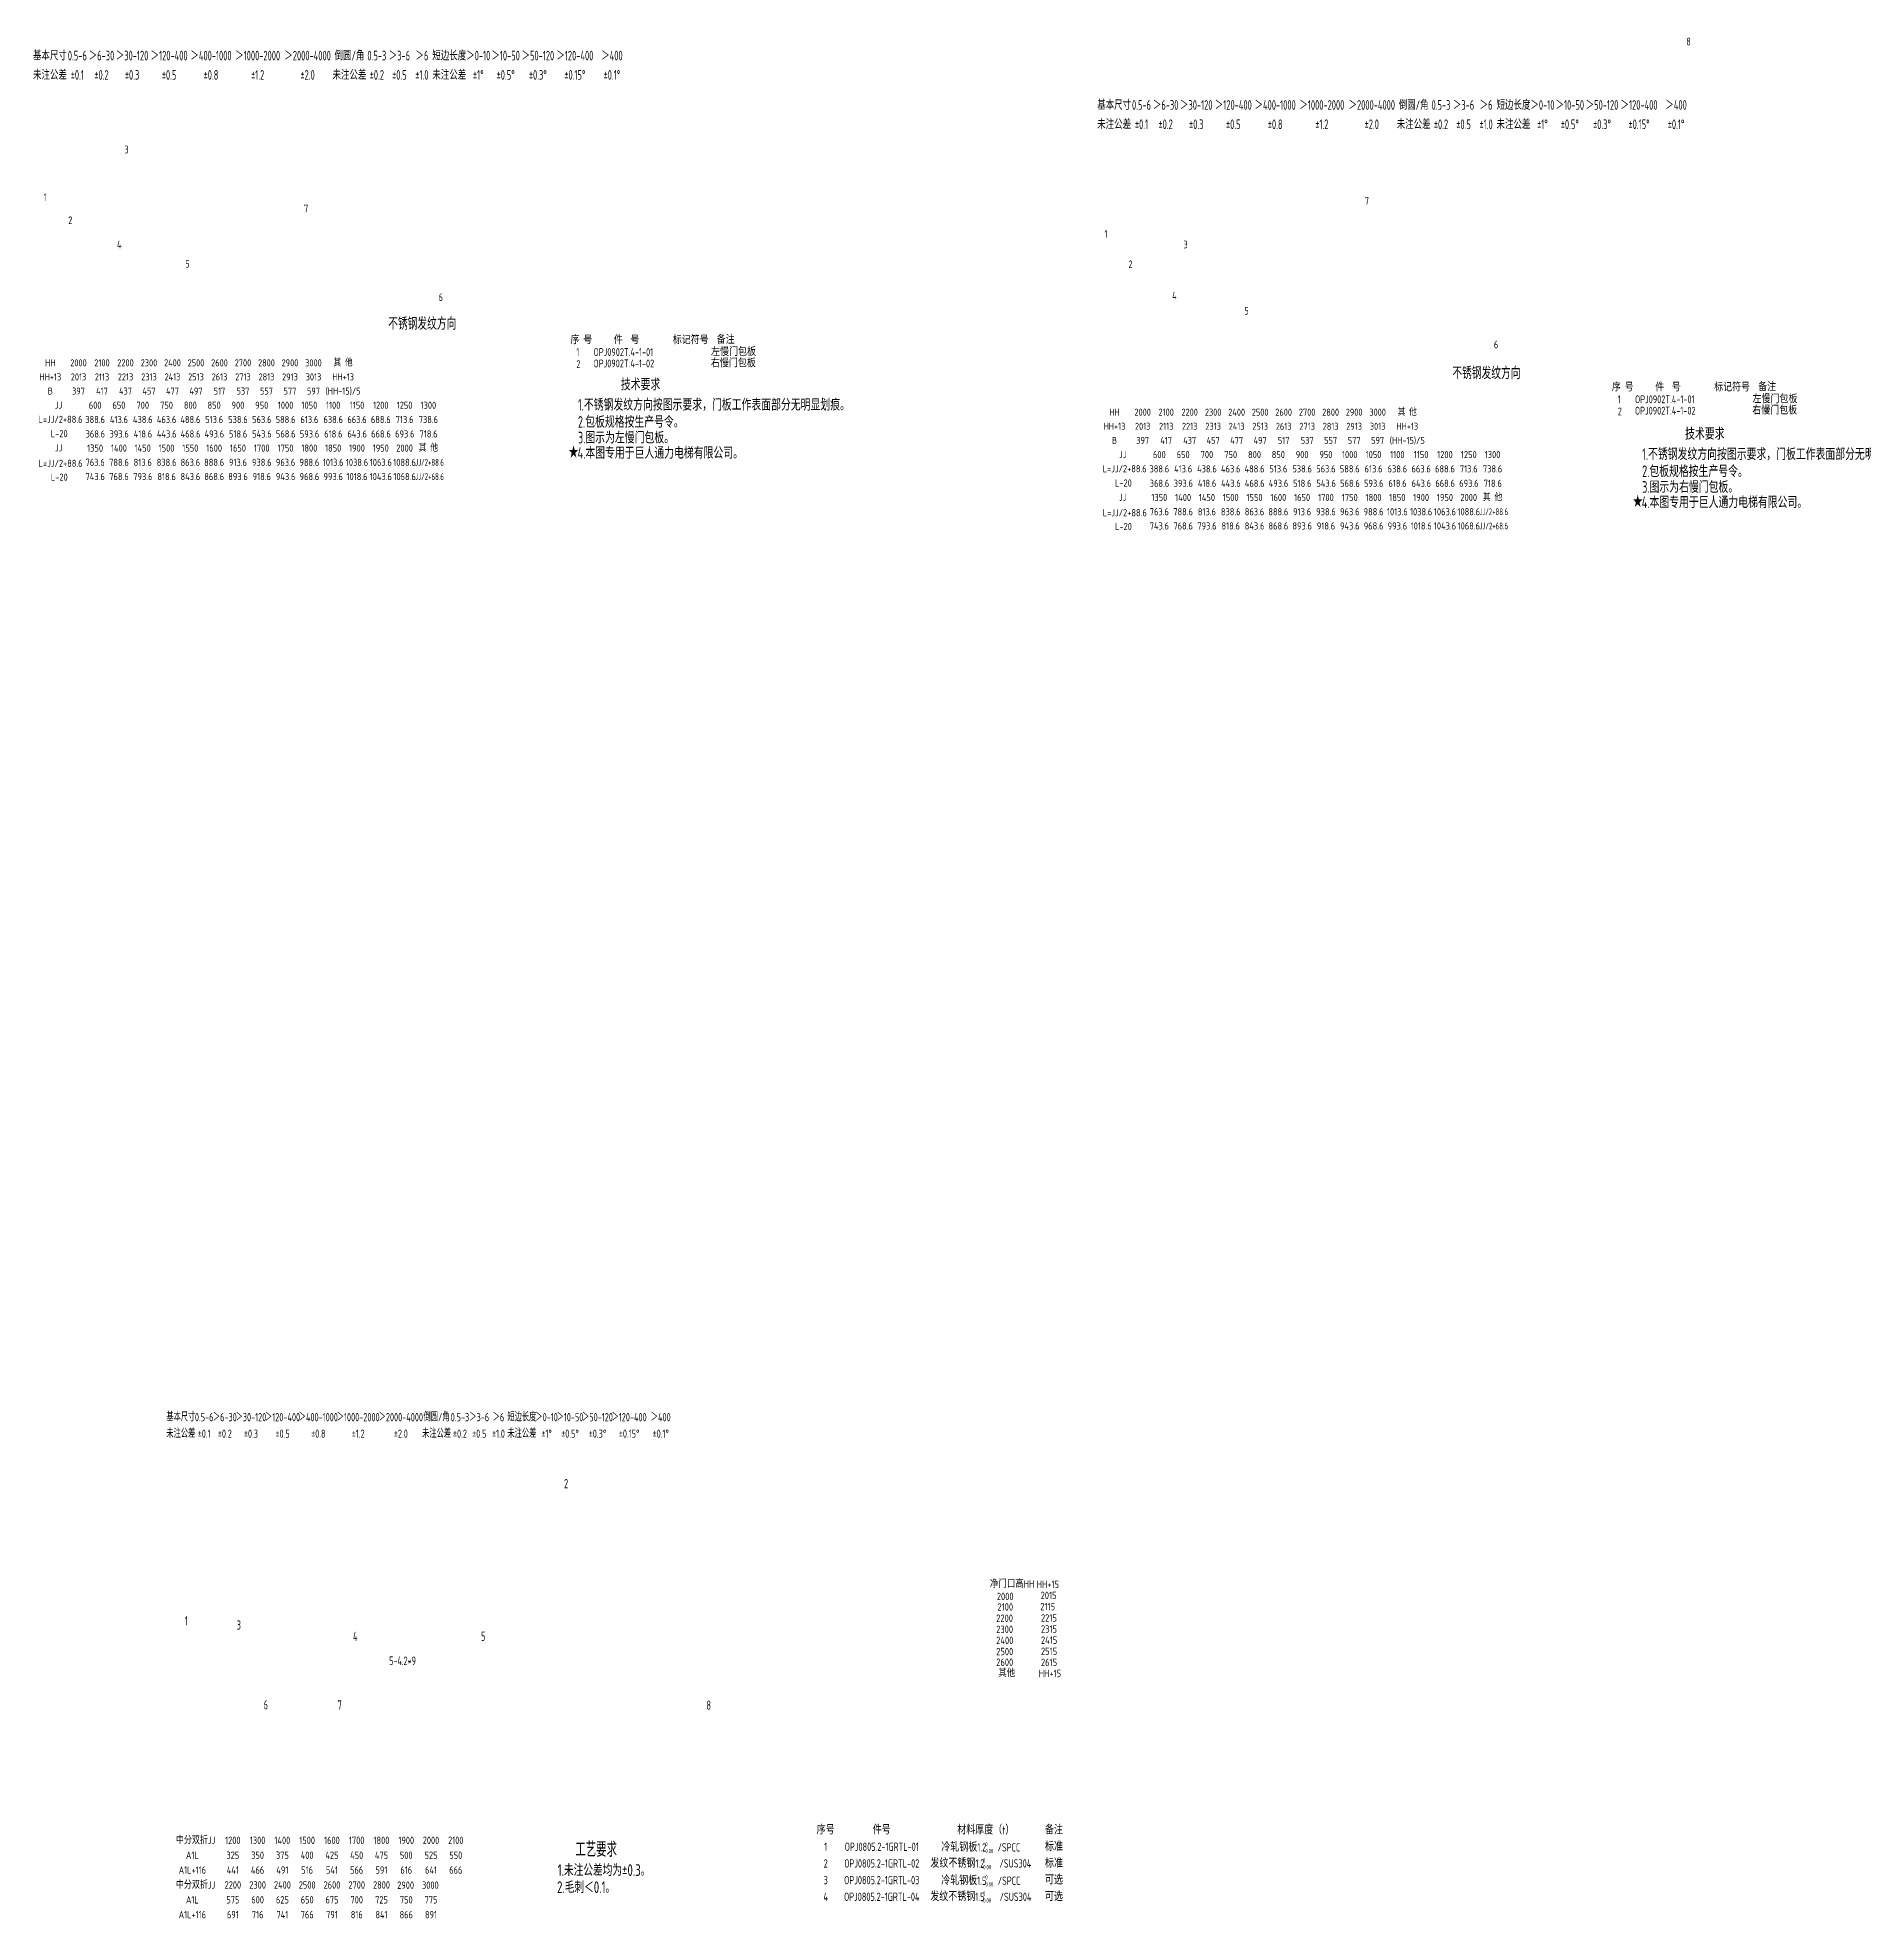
# Model space of a CAD drawing. Header units: inches. Extents: x 14216 to 120088, y -29410 to 23559.
# Drawn here: x 113287 to 119205, y 8305 to 14399 of the extents above; entities that cross this region are included whole.
import ezdxf
from ezdxf.enums import TextEntityAlignment as Align

# ---------------------------------------------------------------- set-up
doc = ezdxf.new("R2010")
doc.units = ezdxf.units.IN
doc.header["$LTSCALE"] = 0.3
doc.header["$MEASUREMENT"] = 0
for name, color, linetype in [('2', 2, 'Continuous'), ('2细实线', 2, 'Continuous'), ('7', 4, 'Continuous')]:
    doc.layers.add(name, color=color, linetype=linetype)
doc.layers.add('粗实线', color=7, linetype='Continuous', lineweight=30)
doc.styles.add('HZ', font='isocp2.shx', dxfattribs={"width": 0.7, "bigfont": 'hztxt.shx'})

msp = doc.modelspace()

# ---------------------------------------------------------------- texts
at = {"layer": '2', "color": 4, "style": 'HZ', "width": 0.7}
for s, height, p in [('8', 25, (118628.221, 14373.705)), ('3', 25, (113568.517, 14023.71)), ('1', 25, (113306.813, 13869.146)), ('7', 25, (114150.308, 13832.88)), ('7', 25, (117586.759, 13857.321)), ('2', 25, (113386.33, 13794.521)), ('1', 25, (116743.272, 13750.048)), ('4', 25, (113544.318, 13716.174)), ('3', 25, (116999.445, 13716.217)), ('5', 25, (113765.665, 13653.678)), ('2', 25, (116821.122, 13651.943)), ('6', 25, (114586.318, 13545.225)), ('4', 25, (116962.629, 13550.632)), ('5', 25, (117196.592, 13501.482)), ('6', 25, (118005.014, 13391.771)), ('2', 30, (114992.654, 9698.908)), ('1', 30, (113764.169, 9254.807)), ('3', 30, (113932.343, 9240.88)), ('4', 30, (114309.035, 9204.077)), ('5', 30, (114723.962, 9204.547)), ('6', 30, (114019.503, 8982.299)), ('7', 30, (114259.108, 8981.909)), ('8', 30, (115453.863, 8981.199))]:
    msp.add_text(s, height=height, dxfattribs=at).set_placement(p)
at = {"layer": '2', "color": 6, "style": 'HZ'}
for s, height, width, p in [('不锈钢发纹方向', 40, 0.75, (114423.117, 13452.1)), ('技术要求', 38, 0.7, (115176.853, 13255.971)), ('不锈钢发纹方向', 40, 0.75, (117870.606, 13292.165)), ('1.不锈钢发纹方向按图示要求，门板工作表面部分无明显划痕。', 38, 0.7, (115037.923, 13190.283)), ('2.包板规格按生产号令。', 38, 0.7, (115037.689, 13134.713)), ('3.图示为左慢门包板。', 38, 0.7, (115037.874, 13083.851)), ('技术要求', 38, 0.7, (118624.342, 13096.036)), ('4.本图专用于巨人通力电梯有限公司。', 38, 0.7, (115036.638, 13034.353)), ('1.不锈钢发纹方向按图示要求，门板工作表面部分无明显划痕。', 38, 0.7, (118485.412, 13030.348)), ('2.包板规格按生产号令。', 38, 0.7, (118485.178, 12974.778)), ('3.图示为右慢门包板。', 38, 0.7, (118485.363, 12923.916)), ('4.本图专用于巨人通力电梯有限公司。', 38, 0.7, (118484.127, 12874.418)), ('1.未注公差均为±0.3。', 38, 0.75, (114972.127, 8442.866)), ('2.毛刺＜0.1。', 38, 0.75, (114969.981, 8387.471))]:
    msp.add_text(s, height=height, dxfattribs=dict(at, width=width)).set_placement(p)
at = {"layer": '2', "style": 'HZ'}
for s, height, width, p in [('序 号', 25.3635, 0.85, (115013.441, 13405.957)), ('件  号', 25.3635, 0.85, (115154.013, 13405.957)), ('标记符号', 25.3635, 0.85, (115344.836, 13405.932)), ('备注', 25.3635, 0.85, (115487.281, 13407.076)), ('1', 25.364, 0.85, (115032.483, 13367.387)), ('2 ', 25.3635, 0.85, (115032.546, 13328.142)), ('OPJ0902T.4-1-02', 25.36355, 0.85, (115088.298, 13330.535)), ('OPJ0902T.4-1-01', 25.36355, 0.85, (115088.485, 13367.387)), ('右慢门包板', 25.3635, 0.85, (115468.435, 13331.232)), ('左慢门包板', 25.3635, 0.85, (115469.071, 13367.826)), ('序 号', 25.3635, 0.85, (118387.143, 13252.856)), ('1', 25.364, 0.85, (118406.186, 13214.286)), ('OPJ0902T.4-1-01', 25.36355, 0.85, (118462.188, 13214.286)), ('件  号', 25.3635, 0.85, (118527.715, 13252.856)), ('标记符号', 25.3635, 0.85, (118718.539, 13252.831)), ('左慢门包板', 25.3635, 0.85, (118842.773, 13214.725)), ('备注', 25.3635, 0.85, (118860.983, 13253.975)), ('2 ', 25.3635, 0.85, (118406.248, 13175.041)), ('OPJ0902T.4-1-02', 25.36355, 0.85, (118462, 13177.434)), ('右慢门包板', 25.3635, 0.85, (118842.137, 13178.131)), ('★', 38, 0.8, (115007.438, 13036.979)), ('★', 38, 0.8, (118454.927, 12877.044))]:
    msp.add_text(s, height=height, dxfattribs=dict(at, width=width)).set_placement(p)
at = {"layer": '2', "style": 'HZ', "width": 0.8}
for s, p in [('序号', (115840.291, 8591.457)), ('件号', (116021.965, 8591.457)), ('材料厚度（t）', (116358.851, 8591.457)), ('备注', (116579.913, 8591.457)), ('1', (115840.291, 8537.457)), ('OPJ0805.2-1GRTL-01', (116021.965, 8537.457)), ('冷轧钢板1.2   /SPCC', (116342.669, 8535.517)), ('标准', (116579.913, 8537.457)), ('2', (115840.291, 8483.457)), ('OPJ0805.2-1GRTL-02', (116021.965, 8483.457)), ('发纹不锈钢1.2    /SUS304 ', (116349.184, 8483.457)), ('标准', (116579.913, 8483.457)), ('3', (115840.291, 8429.457)), ('OPJ0805.2-1GRTL-03', (116021.965, 8429.457)), ('冷轧钢板1.5   /SPCC', (116342.669, 8427.517)), ('可选', (116579.913, 8429.457)), ('4', (115840.291, 8375.457)), ('OPJ0805.2-1GRTL-04', (116021.965, 8375.457)), ('发纹不锈钢1.5    /SUS304 ', (116349.184, 8375.457)), ('可选', (116579.913, 8375.457))]:
    msp.add_text(s, height=27, dxfattribs=at).set_placement(p, align=Align.MIDDLE_CENTER)
at = {"layer": '2', "color": 6, "insert": (114469.486, 9139.894), "char_height": 28, "attachment_point": 5, "style": 'HZ'}
msp.add_mtext('\\A1;5-4.2*9', dxfattribs=at)
at = {"layer": '2', "char_height": 13.728, "attachment_point": 1, "style": 'HZ'}
for insert in [(116350.777, 8553.369), (116343.553, 8500.931), (116350.777, 8445.369), (116343.553, 8392.931)]:
    msp.add_mtext(' 0\\P-0.08', dxfattribs=dict(at, insert=insert))
at = {"layer": '2细实线', "linetype": 'ByBlock', "style": 'HZ', "width": 0.65}
for s, height, p in [('基本尺寸', 31.298, (113327.261, 14340.549)), ('0.5-6', 31.298, (113415.939, 14340.549)), ('＞6-30', 31.298, (113494.184, 14340.549)), ('＞30-120', 31.298, (113593.294, 14340.549)), ('＞120-400', 31.298, (113713.27, 14340.549)), ('＞400-1000', 31.298, (113848.894, 14340.549)), ('＞1000-2000', 31.298, (114000.168, 14340.549)), ('＞2000-4000', 31.298, (114161.874, 14340.549)), ('倒圆/角', 31.298, (114297.498, 14340.549)), ('0.5-3', 31.298, (114386.176, 14340.549)), ('＞3-6', 31.298, (114459.205, 14340.549)), ('＞6', 31.298, (114532.233, 14340.549)), ('短边长度', 31.298, (114620.911, 14340.549)), ('＞0-10', 31.298, (114714.805, 14340.549)), ('＞10-50', 31.298, (114803.482, 14340.549)), ('＞50-120', 31.298, (114907.809, 14340.549)), ('＞120-400', 31.298, (115027.784, 14340.549)), ('＞400', 31.298, (115147.76, 14340.549)), ('未注公差', 31.298, (113327.261, 14277.953)), ('%%p0.1', 31.298, (113415.939, 14277.953)), ('%%p0.2', 31.298, (113494.184, 14277.953)), ('%%p0.3', 31.298, (113593.294, 14277.953)), ('%%p0.5', 31.298, (113713.27, 14277.953)), ('%%p0.8', 31.298, (113848.894, 14277.953)), ('%%p1.2', 31.298, (114000.168, 14277.953)), ('%%p2.0', 31.298, (114161.874, 14277.953)), ('未注公差', 31.298, (114297.498, 14277.953)), ('%%p0.2', 31.298, (114386.176, 14277.953)), ('%%p0.5', 31.298, (114459.205, 14277.953)), ('%%p1.0', 31.298, (114532.233, 14277.953)), ('未注公差', 31.298, (114620.911, 14277.953)), ('%%p1%%d', 31.298, (114714.805, 14277.953)), ('%%p0.5%%d', 31.298, (114803.482, 14277.953)), ('%%p0.3%%d', 31.298, (114907.809, 14277.953)), ('%%p0.15%%d', 31.298, (115027.784, 14277.953)), ('%%p0.1%%d', 31.298, (115147.76, 14277.953)), ('基本尺寸', 31.298, (116774.75, 14180.614)), ('倒圆/角', 31.298, (117744.987, 14180.614)), ('短边长度', 31.298, (118068.4, 14180.614)), ('未注公差', 31.298, (116774.75, 14118.018)), ('0.5-6', 31.298, (116863.428, 14180.614)), ('＞6-30', 31.298, (116941.673, 14180.614)), ('＞30-120', 31.298, (117040.783, 14180.614)), ('＞120-400', 31.298, (117160.759, 14180.614)), ('＞400-1000', 31.298, (117296.383, 14180.614)), ('＞1000-2000', 31.298, (117447.657, 14180.614)), ('＞2000-4000', 31.298, (117609.363, 14180.614)), ('未注公差', 31.298, (117744.987, 14118.018)), ('0.5-3', 31.298, (117833.665, 14180.614)), ('＞3-6', 31.298, (117906.693, 14180.614)), ('＞6', 31.298, (117979.722, 14180.614)), ('未注公差', 31.298, (118068.4, 14118.018)), ('＞0-10', 31.298, (118162.293, 14180.614)), ('＞10-50', 31.298, (118250.971, 14180.614)), ('＞50-120', 31.298, (118355.298, 14180.614)), ('＞120-400', 31.298, (118475.273, 14180.614)), ('＞400', 31.298, (118595.249, 14180.614)), ('%%p0.1', 31.298, (116863.428, 14118.018)), ('%%p0.2', 31.298, (116941.673, 14118.018)), ('%%p0.3', 31.298, (117040.783, 14118.018)), ('%%p0.5', 31.298, (117160.759, 14118.018)), ('%%p0.8', 31.298, (117296.383, 14118.018)), ('%%p1.2', 31.298, (117447.657, 14118.018)), ('%%p2.0', 31.298, (117609.363, 14118.018)), ('%%p0.2', 31.298, (117833.665, 14118.018)), ('%%p0.5', 31.298, (117906.693, 14118.018)), ('%%p1.0', 31.298, (117979.722, 14118.018)), ('%%p1%%d', 31.298, (118162.293, 14118.018)), ('%%p0.5%%d', 31.298, (118250.971, 14118.018)), ('%%p0.3%%d', 31.298, (118355.298, 14118.018)), ('%%p0.15%%d', 31.298, (118475.273, 14118.018)), ('%%p0.1%%d', 31.298, (118595.249, 14118.018)), ('基本尺寸', 26.73, (113751.156, 9929.265)), ('0.5-6', 26.73, (113826.891, 9929.265)), ('＞6-30', 26.73, (113893.716, 9929.265)), ('＞30-120', 26.73, (113978.361, 9929.265)), ('＞120-400', 26.73, (114080.826, 9929.265)), ('＞400-1000', 26.73, (114196.656, 9929.265)), ('＞1000-2000', 26.73, (114325.851, 9929.265)), ('＞2000-4000', 26.73, (114463.956, 9929.265)), ('倒圆/角', 26.73, (114579.786, 9929.265)), ('0.5-3', 26.73, (114655.521, 9929.265)), ('＞3-6', 26.73, (114717.891, 9929.265)), ('＞6', 26.73, (114780.261, 9929.265)), ('短边长度', 26.73, (114855.996, 9929.265)), ('＞0-10', 26.73, (114936.186, 9929.265)), ('＞10-50', 26.73, (115011.921, 9929.265)), ('＞50-120', 26.73, (115101.021, 9929.265)), ('＞120-400', 26.73, (115203.486, 9929.265)), ('＞400', 26.73, (115305.951, 9929.265)), ('未注公差', 26.73, (113751.156, 9875.805)), ('%%p0.1', 26.73, (113826.891, 9875.805)), ('%%p0.2', 26.73, (113893.716, 9875.805)), ('%%p0.3', 26.73, (113978.361, 9875.805)), ('%%p0.5', 26.73, (114080.826, 9875.805)), ('%%p0.8', 26.73, (114196.656, 9875.805)), ('%%p1.2', 26.73, (114325.851, 9875.805)), ('%%p2.0', 26.73, (114463.956, 9875.805)), ('未注公差', 26.73, (114579.786, 9875.805)), ('%%p0.2', 26.73, (114655.521, 9875.805)), ('%%p0.5', 26.73, (114717.891, 9875.805)), ('%%p1.0', 26.73, (114780.261, 9875.805)), ('未注公差', 26.73, (114855.996, 9875.805)), ('%%p1%%d', 26.73, (114936.186, 9875.805)), ('%%p0.5%%d', 26.73, (115011.921, 9875.805)), ('%%p0.3%%d', 26.73, (115101.021, 9875.805)), ('%%p0.15%%d', 26.73, (115203.486, 9875.805)), ('%%p0.1%%d', 26.73, (115305.951, 9875.805))]:
    msp.add_text(s, height=height, dxfattribs=at).set_placement(p, align=Align.MIDDLE_CENTER)
at = {"layer": '2细实线', "style": 'HZ'}
for s, height, width, p in [('HH', 22.8352, 0.8, (113328.368, 13345.104)), ('2000', 22.8352, 0.8, (113419.709, 13345.104)), ('2100', 22.8352, 0.8, (113495.827, 13345.104)), ('2200', 22.8352, 0.8, (113571.944, 13345.104)), ('2300', 22.8352, 0.8, (113648.062, 13345.104)), ('2400', 22.8352, 0.8, (113724.179, 13345.104)), ('2500', 22.8352, 0.8, (113800.297, 13345.104)), ('2600', 22.8352, 0.8, (113876.414, 13345.104)), ('2700', 22.8352, 0.8, (113952.532, 13345.104)), ('2800', 22.8352, 0.8, (114028.649, 13345.104)), ('2900', 22.8352, 0.8, (114104.767, 13345.104)), ('3000', 22.8352, 0.8, (114180.884, 13345.104)), ('其 他', 22.8352, 0.8, (114276.902, 13345.104)), ('HH+13', 22.8352, 0.8, (113328.368, 13299.433)), ('2013', 22.8352, 0.8, (113419.709, 13299.433)), ('2113', 22.8352, 0.8, (113495.827, 13299.433)), ('2213', 22.8352, 0.8, (113571.944, 13299.433)), ('2313', 22.8352, 0.8, (113648.062, 13299.433)), ('2413', 22.8352, 0.8, (113724.179, 13299.433)), ('2513', 22.8352, 0.8, (113800.297, 13299.433)), ('2613', 22.8352, 0.8, (113876.414, 13299.433)), ('2713', 22.8352, 0.8, (113952.532, 13299.433)), ('2813', 22.8352, 0.8, (114028.649, 13299.433)), ('2913', 22.8352, 0.8, (114104.767, 13299.433)), ('3013', 22.8352, 0.8, (114180.884, 13299.433)), ('HH+13', 22.8352, 0.8, (114276.902, 13299.433)), ('B', 22.835, 0.8, (113328.368, 13253.763)), ('397', 22.8352, 0.8, (113419.709, 13253.763)), ('417', 22.8352, 0.8, (113495.827, 13253.763)), ('437', 22.8352, 0.8, (113571.944, 13253.763)), ('457', 22.8352, 0.8, (113648.062, 13253.763)), ('477', 22.8352, 0.8, (113724.179, 13253.763)), ('497', 22.8352, 0.8, (113800.297, 13253.763)), ('517', 22.8352, 0.8, (113876.414, 13253.763)), ('537', 22.8352, 0.8, (113952.532, 13253.763)), ('557', 22.8352, 0.8, (114028.649, 13253.763)), ('577', 22.8352, 0.8, (114104.767, 13253.763)), ('597', 22.8352, 0.8, (114180.884, 13253.763)), ('(HH-15)/5', 22.8352, 0.8, (114276.902, 13253.763)), ('L=JJ/2+88.6', 23.1336, 0.8, (113361.441, 13162.044)), ('JJ', 23.1336, 0.8, (113355.228, 13208.309)), ('388.6', 23.1336, 0.8, (113473.627, 13161.527)), ('600', 23.1336, 0.8, (113473.627, 13207.794)), ('413.6', 23.1336, 0.8, (113550.739, 13161.527)), ('650', 23.1336, 0.8, (113550.739, 13207.794)), ('438.6', 23.1336, 0.8, (113627.851, 13161.527)), ('700', 23.1336, 0.8, (113627.851, 13207.794)), ('463.6', 23.1336, 0.8, (113704.963, 13161.527)), ('750', 23.1336, 0.8, (113704.963, 13207.794)), ('488.6', 23.1336, 0.8, (113782.075, 13161.527)), ('800', 23.1336, 0.8, (113782.075, 13207.794)), ('513.6', 23.1336, 0.8, (113859.187, 13161.527)), ('850', 23.1336, 0.8, (113859.187, 13207.794)), ('538.6', 23.1336, 0.8, (113936.299, 13161.527)), ('900', 23.1336, 0.8, (113936.299, 13207.794)), ('563.6', 23.1336, 0.8, (114013.411, 13161.527)), ('950', 23.1336, 0.8, (114013.411, 13207.794)), ('588.6', 23.1336, 0.8, (114090.523, 13161.527)), ('1000', 23.1336, 0.8, (114090.523, 13207.794)), ('613.6', 23.1336, 0.8, (114167.635, 13161.527)), ('1050', 23.1336, 0.8, (114167.635, 13207.794)), ('638.6', 23.1336, 0.8, (114244.747, 13161.527)), ('1100', 23.1336, 0.8, (114244.747, 13207.794)), ('663.6', 23.1336, 0.8, (114321.859, 13161.527)), ('1150', 23.1336, 0.8, (114321.859, 13207.794)), ('688.6', 23.1336, 0.8, (114398.971, 13161.527)), ('1200', 23.1336, 0.8, (114398.971, 13207.794)), ('713.6', 23.1336, 0.8, (114476.083, 13161.527)), ('1250', 23.1336, 0.8, (114476.083, 13207.794)), ('738.6', 23.1336, 0.8, (114553.195, 13161.527)), ('1300', 23.1336, 0.8, (114553.195, 13207.794)), ('HH', 22.8352, 0.8, (116775.857, 13185.169)), ('2000', 22.8352, 0.8, (116867.198, 13185.169)), ('2100', 22.8352, 0.8, (116943.316, 13185.169)), ('2200', 22.8352, 0.8, (117019.433, 13185.169)), ('2300', 22.8352, 0.8, (117095.551, 13185.169)), ('2400', 22.8352, 0.8, (117171.668, 13185.169)), ('2500', 22.8352, 0.8, (117247.786, 13185.169)), ('2600', 22.8352, 0.8, (117323.903, 13185.169)), ('2700', 22.8352, 0.8, (117400.021, 13185.169)), ('2800', 22.8352, 0.8, (117476.138, 13185.169)), ('2900', 22.8352, 0.8, (117552.256, 13185.169)), ('3000', 22.8352, 0.8, (117628.373, 13185.169)), ('其 他', 22.8352, 0.8, (117724.391, 13185.169)), ('L-20', 23.1336, 0.8, (113357.237, 13115.809)), ('368.6', 23.1336, 0.8, (113474.204, 13114.659)), ('393.6', 23.1336, 0.8, (113551.316, 13114.659)), ('418.6', 23.1336, 0.8, (113628.428, 13114.659)), ('443.6', 23.1336, 0.8, (113705.54, 13114.659)), ('468.6', 23.1336, 0.8, (113782.652, 13114.659)), ('493.6', 23.1336, 0.8, (113859.764, 13114.659)), ('518.6', 23.1336, 0.8, (113936.876, 13114.659)), ('543.6', 23.1336, 0.8, (114013.988, 13114.659)), ('568.6', 23.1336, 0.8, (114091.1, 13114.659)), ('593.6', 23.1336, 0.8, (114168.212, 13114.659)), ('618.6', 23.1336, 0.8, (114245.324, 13114.659)), ('643.6', 23.1336, 0.8, (114322.436, 13114.659)), ('668.6', 23.1336, 0.8, (114399.548, 13114.659)), ('693.6', 23.1336, 0.8, (114476.66, 13114.659)), ('718.6', 23.1336, 0.8, (114553.772, 13114.659)), ('HH+13', 22.8352, 0.8, (116775.857, 13139.498)), ('B', 22.835, 0.8, (116775.857, 13093.828)), ('2013', 22.8352, 0.8, (116867.198, 13139.498)), ('397', 22.8352, 0.8, (116867.198, 13093.828)), ('2113', 22.8352, 0.8, (116943.316, 13139.498)), ('417', 22.8352, 0.8, (116943.316, 13093.828)), ('2213', 22.8352, 0.8, (117019.433, 13139.498)), ('437', 22.8352, 0.8, (117019.433, 13093.828)), ('2313', 22.8352, 0.8, (117095.551, 13139.498)), ('457', 22.8352, 0.8, (117095.551, 13093.828)), ('2413', 22.8352, 0.8, (117171.668, 13139.498)), ('477', 22.8352, 0.8, (117171.668, 13093.828)), ('2513', 22.8352, 0.8, (117247.786, 13139.498)), ('497', 22.8352, 0.8, (117247.786, 13093.828)), ('2613', 22.8352, 0.8, (117323.903, 13139.498)), ('517', 22.8352, 0.8, (117323.903, 13093.828)), ('2713', 22.8352, 0.8, (117400.021, 13139.498)), ('537', 22.8352, 0.8, (117400.021, 13093.828)), ('2813', 22.8352, 0.8, (117476.138, 13139.498)), ('557', 22.8352, 0.8, (117476.138, 13093.828)), ('2913', 22.8352, 0.8, (117552.256, 13139.498)), ('577', 22.8352, 0.8, (117552.256, 13093.828)), ('3013', 22.8352, 0.8, (117628.373, 13139.498)), ('597', 22.8352, 0.8, (117628.373, 13093.828)), ('(HH-15)/5', 22.8352, 0.8, (117724.391, 13093.828)), ('HH+13', 22.8352, 0.8, (117724.391, 13139.498)), ('JJ', 23.1336, 0.8, (113355.228, 13069.475)), ('1350', 23.1336, 0.8, (113473.627, 13068.959)), ('1400', 23.1336, 0.8, (113550.739, 13068.959)), ('1450', 23.1336, 0.8, (113627.851, 13068.959)), ('1500', 23.1336, 0.8, (113704.963, 13068.959)), ('1550', 23.1336, 0.8, (113782.075, 13068.959)), ('1600', 23.1336, 0.8, (113859.187, 13068.959)), ('1650', 23.1336, 0.8, (113936.299, 13068.959)), ('1700', 23.1336, 0.8, (114013.411, 13068.959)), ('1750', 23.1336, 0.8, (114090.523, 13068.959)), ('1800', 23.1336, 0.8, (114167.635, 13068.959)), ('1850', 23.1336, 0.8, (114244.747, 13068.959)), ('1900', 23.1336, 0.8, (114321.859, 13068.959)), ('1950', 23.1336, 0.8, (114398.971, 13068.959)), ('2000', 23.1336, 0.8, (114476.083, 13068.959)), ('其 他', 23.1336, 0.8, (114553.195, 13068.959)), ('JJ', 23.1336, 0.8, (116802.716, 13048.374)), ('600', 23.1336, 0.8, (116921.116, 13047.859)), ('650', 23.1336, 0.8, (116998.228, 13047.859)), ('700', 23.1336, 0.8, (117075.34, 13047.859)), ('750', 23.1336, 0.8, (117152.452, 13047.859)), ('800', 23.1336, 0.8, (117229.564, 13047.859)), ('850', 23.1336, 0.8, (117306.676, 13047.859)), ('900', 23.1336, 0.8, (117383.788, 13047.859)), ('950', 23.1336, 0.8, (117460.9, 13047.859)), ('1000', 23.1336, 0.8, (117538.012, 13047.859)), ('1050', 23.1336, 0.8, (117615.124, 13047.859)), ('1100', 23.1336, 0.8, (117692.236, 13047.859)), ('1150', 23.1336, 0.8, (117769.348, 13047.859)), ('1200', 23.1336, 0.8, (117846.46, 13047.859)), ('1250', 23.1336, 0.8, (117923.572, 13047.859)), ('1300', 23.1336, 0.8, (118000.684, 13047.859)), ('L=JJ/2+88.6', 23.1336, 0.8, (113361.812, 13019.482)), ('L-20', 23.1336, 0.8, (113357.411, 12974.73)), ('743.6', 23.1336, 0.8, (113473.742, 12976.57)), ('763.6', 23.1336, 0.8, (113473.627, 13022.692)), ('788.6', 23.1336, 0.8, (113550.739, 13022.692)), ('768.6', 23.1336, 0.8, (113550.854, 12976.57)), ('793.6', 23.1336, 0.8, (113627.966, 12976.57)), ('813.6', 23.1336, 0.8, (113627.851, 13022.692)), ('838.6', 23.1336, 0.8, (113704.963, 13022.692)), ('818.6', 23.1336, 0.8, (113705.078, 12976.57)), ('843.6', 23.1336, 0.8, (113782.19, 12976.57)), ('863.6', 23.1336, 0.8, (113782.075, 13022.692)), ('888.6', 23.1336, 0.8, (113859.187, 13022.692)), ('868.6', 23.1336, 0.8, (113859.302, 12976.57)), ('893.6', 23.1336, 0.8, (113936.414, 12976.57)), ('913.6', 23.1336, 0.8, (113936.299, 13022.692)), ('938.6', 23.1336, 0.8, (114013.411, 13022.692)), ('918.6', 23.1336, 0.8, (114013.526, 12976.57)), ('943.6', 23.1336, 0.8, (114090.638, 12976.57)), ('963.6', 23.1336, 0.8, (114090.523, 13022.692)), ('988.6', 23.1336, 0.8, (114167.635, 13022.692)), ('968.6', 23.1336, 0.8, (114167.75, 12976.57)), ('1013.6', 23.1336, 0.8, (114244.747, 13022.692)), ('993.6', 23.1336, 0.8, (114244.862, 12976.57)), ('1038.6', 23.1336, 0.8, (114321.859, 13022.692)), ('1018.6', 23.1336, 0.8, (114321.974, 12976.57)), ('1043.6', 23.1336, 0.8, (114399.086, 12976.57)), ('1063.6', 23.1336, 0.8, (114398.971, 13022.692)), ('1088.6', 23.1336, 0.8, (114476.083, 13022.692)), ('1068.6', 23.1336, 0.8, (114476.198, 12976.57)), ('JJ/2+88.6', 22.176, 0.65, (114556.815, 13022.692)), ('JJ/2+68.6', 22.176, 0.65, (114556.93, 12976.57)), ('L=JJ/2+88.6', 23.1336, 0.8, (116808.93, 13002.109)), ('388.6', 23.1336, 0.8, (116921.116, 13001.592)), ('413.6', 23.1336, 0.8, (116998.228, 13001.592)), ('438.6', 23.1336, 0.8, (117075.34, 13001.592)), ('463.6', 23.1336, 0.8, (117152.452, 13001.592)), ('488.6', 23.1336, 0.8, (117229.564, 13001.592)), ('513.6', 23.1336, 0.8, (117306.676, 13001.592)), ('538.6', 23.1336, 0.8, (117383.788, 13001.592)), ('563.6', 23.1336, 0.8, (117460.9, 13001.592)), ('588.6', 23.1336, 0.8, (117538.012, 13001.592)), ('613.6', 23.1336, 0.8, (117615.124, 13001.592)), ('638.6', 23.1336, 0.8, (117692.236, 13001.592)), ('663.6', 23.1336, 0.8, (117769.348, 13001.592)), ('688.6', 23.1336, 0.8, (117846.46, 13001.592)), ('713.6', 23.1336, 0.8, (117923.572, 13001.592)), ('738.6', 23.1336, 0.8, (118000.684, 13001.592)), ('L-20', 23.1336, 0.8, (116804.726, 12955.874)), ('JJ', 23.1336, 0.8, (116802.716, 12909.54)), ('368.6', 23.1336, 0.8, (116921.693, 12954.724)), ('1350', 23.1336, 0.8, (116921.116, 12909.024)), ('393.6', 23.1336, 0.8, (116998.805, 12954.724)), ('1400', 23.1336, 0.8, (116998.228, 12909.024)), ('418.6', 23.1336, 0.8, (117075.917, 12954.724)), ('1450', 23.1336, 0.8, (117075.34, 12909.024)), ('443.6', 23.1336, 0.8, (117153.029, 12954.724)), ('1500', 23.1336, 0.8, (117152.452, 12909.024)), ('468.6', 23.1336, 0.8, (117230.141, 12954.724)), ('1550', 23.1336, 0.8, (117229.564, 12909.024)), ('493.6', 23.1336, 0.8, (117307.253, 12954.724)), ('1600', 23.1336, 0.8, (117306.676, 12909.024)), ('518.6', 23.1336, 0.8, (117384.365, 12954.724)), ('1650', 23.1336, 0.8, (117383.788, 12909.024)), ('543.6', 23.1336, 0.8, (117461.477, 12954.724)), ('1700', 23.1336, 0.8, (117460.9, 12909.024)), ('568.6', 23.1336, 0.8, (117538.589, 12954.724)), ('1750', 23.1336, 0.8, (117538.012, 12909.024)), ('593.6', 23.1336, 0.8, (117615.701, 12954.724)), ('1800', 23.1336, 0.8, (117615.124, 12909.024)), ('618.6', 23.1336, 0.8, (117692.813, 12954.724)), ('1850', 23.1336, 0.8, (117692.236, 12909.024)), ('643.6', 23.1336, 0.8, (117769.925, 12954.724)), ('1900', 23.1336, 0.8, (117769.348, 12909.024)), ('668.6', 23.1336, 0.8, (117847.037, 12954.724)), ('1950', 23.1336, 0.8, (117846.46, 12909.024)), ('693.6', 23.1336, 0.8, (117924.149, 12954.724)), ('2000', 23.1336, 0.8, (117923.572, 12909.024)), ('其 他', 23.1336, 0.8, (118000.684, 12909.024)), ('718.6', 23.1336, 0.8, (118001.261, 12954.724)), ('L=JJ/2+88.6', 23.1336, 0.8, (116809.301, 12859.547)), ('763.6', 23.1336, 0.8, (116921.116, 12862.757)), ('788.6', 23.1336, 0.8, (116998.228, 12862.757)), ('813.6', 23.1336, 0.8, (117075.34, 12862.757)), ('838.6', 23.1336, 0.8, (117152.452, 12862.757)), ('863.6', 23.1336, 0.8, (117229.564, 12862.757)), ('888.6', 23.1336, 0.8, (117306.676, 12862.757)), ('913.6', 23.1336, 0.8, (117383.788, 12862.757)), ('938.6', 23.1336, 0.8, (117460.9, 12862.757)), ('963.6', 23.1336, 0.8, (117538.012, 12862.757)), ('988.6', 23.1336, 0.8, (117615.124, 12862.757)), ('1013.6', 23.1336, 0.8, (117692.236, 12862.757)), ('1038.6', 23.1336, 0.8, (117769.348, 12862.757)), ('1063.6', 23.1336, 0.8, (117846.46, 12862.757)), ('1088.6', 23.1336, 0.8, (117923.572, 12862.757)), ('JJ/2+88.6', 22.176, 0.65, (118004.304, 12862.757)), ('L-20', 23.1336, 0.8, (116804.9, 12814.795)), ('743.6', 23.1336, 0.8, (116921.23, 12816.635)), ('768.6', 23.1336, 0.8, (116998.342, 12816.635)), ('793.6', 23.1336, 0.8, (117075.454, 12816.635)), ('818.6', 23.1336, 0.8, (117152.566, 12816.635)), ('843.6', 23.1336, 0.8, (117229.678, 12816.635)), ('868.6', 23.1336, 0.8, (117306.79, 12816.635)), ('893.6', 23.1336, 0.8, (117383.902, 12816.635)), ('918.6', 23.1336, 0.8, (117461.014, 12816.635)), ('943.6', 23.1336, 0.8, (117538.126, 12816.635)), ('968.6', 23.1336, 0.8, (117615.238, 12816.635)), ('993.6', 23.1336, 0.8, (117692.35, 12816.635)), ('1018.6', 23.1336, 0.8, (117769.462, 12816.635)), ('1043.6', 23.1336, 0.8, (117846.574, 12816.635)), ('1068.6', 23.1336, 0.8, (117923.686, 12816.635)), ('JJ/2+68.6', 22.176, 0.65, (118004.418, 12816.635)), ('中分双折JJ', 24, 0.8, (113798.993, 8558.243)), ('1200', 24, 0.8, (113919.644, 8558.243)), ('1300', 24, 0.8, (113999.902, 8558.243)), ('1400', 24, 0.8, (114080.161, 8558.243)), ('1500', 24, 0.8, (114160.42, 8558.243)), ('1600', 24, 0.8, (114240.679, 8558.243)), ('1700', 24, 0.8, (114320.938, 8558.243)), ('1800', 24, 0.8, (114401.197, 8558.243)), ('1900', 24, 0.8, (114481.456, 8558.243)), ('2000', 24, 0.8, (114561.715, 8558.243)), ('2100', 24, 0.8, (114641.974, 8558.243)), ('A1L+116', 24, 0.8, (113788.61, 8461.933)), ('A1L', 24, 0.8, (113788.61, 8510.088)), ('325', 24, 0.8, (113919.644, 8510.088)), ('441', 24, 0.8, (113919.644, 8461.933)), ('466', 24, 0.8, (113999.902, 8461.933)), ('350', 24, 0.8, (113999.902, 8510.088)), ('375', 24, 0.8, (114080.161, 8510.088)), ('491', 24, 0.8, (114080.161, 8461.933)), ('400', 24, 0.8, (114160.42, 8510.088)), ('516', 24, 0.8, (114160.42, 8461.933)), ('425', 24, 0.8, (114240.679, 8510.088)), ('541', 24, 0.8, (114240.679, 8461.933)), ('450', 24, 0.8, (114320.938, 8510.088)), ('566', 24, 0.8, (114320.938, 8461.933)), ('475', 24, 0.8, (114401.197, 8510.088)), ('591', 24, 0.8, (114401.197, 8461.933)), ('500', 24, 0.8, (114481.456, 8510.088)), ('616', 24, 0.8, (114481.456, 8461.933)), ('525', 24, 0.8, (114561.715, 8510.088)), ('641', 24, 0.8, (114561.715, 8461.933)), ('666', 24, 0.8, (114641.974, 8461.933)), ('550', 24, 0.8, (114641.974, 8510.088)), ('中分双折JJ', 24, 0.8, (113798.993, 8413.777)), ('2200', 24, 0.8, (113919.783, 8413.777)), ('2300', 24, 0.8, (114000.042, 8413.777)), ('2400', 24, 0.8, (114080.301, 8413.777)), ('2500', 24, 0.8, (114160.56, 8413.777)), ('2600', 24, 0.8, (114240.819, 8413.777)), ('2700', 24, 0.8, (114321.078, 8413.777)), ('2800', 24, 0.8, (114401.337, 8413.777)), ('2900', 24, 0.8, (114479.534, 8413.108)), ('3000', 24, 0.8, (114559.654, 8413.108)), ('A1L', 24, 0.8, (113788.61, 8365.622)), ('575', 24, 0.8, (113919.783, 8365.622)), ('600', 24, 0.8, (114000.042, 8365.622)), ('625', 24, 0.8, (114080.301, 8365.622)), ('650', 24, 0.8, (114160.56, 8365.622)), ('675', 24, 0.8, (114240.819, 8365.622)), ('700', 24, 0.8, (114321.078, 8365.622)), ('725', 24, 0.8, (114401.337, 8365.622)), ('750', 24, 0.8, (114481.595, 8365.622)), ('775', 24, 0.8, (114561.715, 8365.622)), ('A1L+116', 24, 0.8, (113788.61, 8317.467)), ('691', 24, 0.8, (113919.783, 8317.467)), ('716', 24, 0.8, (114000.042, 8317.467)), ('741', 24, 0.8, (114080.301, 8317.467)), ('766', 24, 0.8, (114160.56, 8317.467)), ('791', 24, 0.8, (114240.819, 8317.467)), ('816', 24, 0.8, (114321.078, 8317.467)), ('841', 24, 0.8, (114401.337, 8317.467)), ('866', 24, 0.8, (114481.595, 8317.467)), ('891', 24, 0.8, (114561.715, 8317.467))]:
    msp.add_text(s, height=height, dxfattribs=dict(at, width=width)).set_placement(p, align=Align.MIDDLE_CENTER)
at = {"layer": '7', "color": 2, "style": 'HZ', "width": 0.85}
for s, p in [('净门口高HH', (116371.881, 9376.718)), ('HH+15', (116524.09, 9375.807)), ('2000', (116394.709, 9336.553)), ('2100', (116396.828, 9302.546)), ('2115', (116535.575, 9303.748)), ('2015', (116536.662, 9339.811)), ('2200', (116392.743, 9266.024)), ('2215', (116537.749, 9266.875)), ('2300', (116392.743, 9230.024)), ('2400', (116392.743, 9194.024)), ('2315', (116537.749, 9230.875)), ('2415', (116537.749, 9194.875)), ('2500', (116392.743, 9158.024)), ('2600', (116392.743, 9123.439)), ('2515', (116537.749, 9158.875)), ('2615', (116537.749, 9122.875)), ('其他', (116399.062, 9087.673)), ('HH+15', (116530.766, 9086.875))]:
    msp.add_text(s, height=24, dxfattribs=at).set_placement(p)
at = {"layer": '粗实线', "color": 3, "linetype": 'Continuous', "lineweight": -3, "style": 'HZ', "width": 0.7}
msp.add_text('工艺要求', height=48, dxfattribs=at).set_placement((115029.523, 8504.785))

doc.saveas('drawing.dxf')
